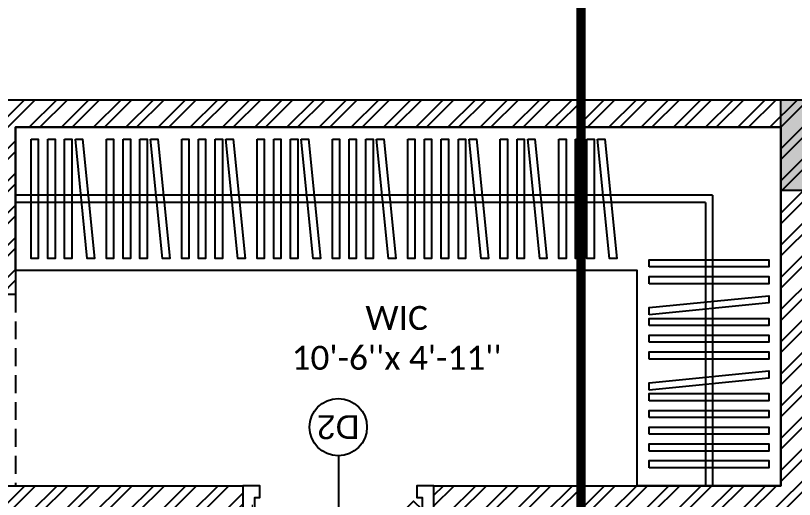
# Model space of a CAD drawing. Header units: millimetres. Extents: x -620 to 19192, y -4765 to 14690.
# Drawn here: x 5110 to 8367, y 3072 to 5097 of the extents above; entities that cross this region are included whole.
import ezdxf
from ezdxf.enums import TextEntityAlignment as Align

# ---------------------------------------------------------------- set-up
doc = ezdxf.new("R2010")
doc.units = ezdxf.units.MM
doc.header["$LTSCALE"] = 150
doc.linetypes.add('1625E_Roof Plan$0$DASHED', pattern=[0.75, 0.5, -0.25])
doc.linetypes.add('DASHED', pattern=[0.75, 0.5, -0.25])
for name, color, linetype in [('1625E_Columns$0$ad-Column', 3, 'Continuous'), ('1625E_Columns$0$ad-Column Hatch', 125, 'Continuous'), ('1625E_Roof Plan$0$ad-Primary Roof', 5, 'Continuous'), ('ad-Door', 11, 'Continuous'), ('ad-Furniture', 8, 'Continuous'), ('ad-Text main', 7, 'Continuous'), ('ad-Text Main_Door&window Label', 7, 'Continuous'), ('ad-Wall', 240, 'Continuous'), ('ad-Wall hatch', 8, 'Continuous')]:
    doc.layers.add(name, color=color, linetype=linetype)
doc.styles.add('New Text Style', font='arial.ttf', dxfattribs={"height": 100})
doc.styles.get("Standard").update_dxf_attribs({"font": 'calibril.ttf'})

# ---------------------------------------------------------------- blocks, each defined once
blk = doc.blocks.new('A$Cde641b5f')
at = {"layer": 'ad-Furniture'}
for p, q in [((-285, -285), (-3200, -285)), ((-285, -285), (-285, -1500)), ((-315, -315), (-3200, -315)), ((-315, -315), (-315, -1500))]:
    blk.add_line(p, q, dxfattribs=at)
for points in [[(0, -1500), (-600, -1500), (-600, -600), (-3200, -600), (-3200, 0), (0, 0)], [(-3135, -50), (-3105, -50), (-3105, -550), (-3135, -550)], [(-3065, -50), (-3035, -50), (-3035, -550), (-3065, -550)], [(-2995, -50), (-2965, -50), (-2965, -550), (-2995, -550)], [(-2950, -50), (-2920, -50), (-2870, -550), (-2900, -550)], [(-2820, -50), (-2790, -50), (-2790, -550), (-2820, -550)], [(-2750, -50), (-2720, -50), (-2720, -550), (-2750, -550)], [(-2680, -50), (-2650, -50), (-2650, -550), (-2680, -550)], [(-2635, -50), (-2605, -50), (-2555, -550), (-2585, -550)], [(-2505, -50), (-2475, -50), (-2475, -550), (-2505, -550)], [(-2435, -50), (-2405, -50), (-2405, -550), (-2435, -550)], [(-2365, -50), (-2335, -50), (-2335, -550), (-2365, -550)], [(-2320, -50), (-2290, -50), (-2240, -550), (-2270, -550)], [(-2190, -50), (-2160, -50), (-2160, -550), (-2190, -550)], [(-2120, -50), (-2090, -50), (-2090, -550), (-2120, -550)], [(-2050, -50), (-2020, -50), (-2020, -550), (-2050, -550)], [(-2005, -50), (-1975, -50), (-1925, -550), (-1955, -550)], [(-1875, -50), (-1845, -50), (-1845, -550), (-1875, -550)], [(-1805, -50), (-1775, -50), (-1775, -550), (-1805, -550)], [(-1735, -50), (-1705, -50), (-1705, -550), (-1735, -550)], [(-1690, -50), (-1660, -50), (-1610, -550), (-1640, -550)], [(-1560, -50), (-1530, -50), (-1530, -550), (-1560, -550)], [(-1490, -50), (-1460, -50), (-1460, -550), (-1490, -550)], [(-1420, -50), (-1390, -50), (-1390, -550), (-1420, -550)], [(-1347.7, -50), (-1317.7, -50), (-1317.7, -550), (-1347.7, -550)], [(-1302.7, -50), (-1272.7, -50), (-1222.7, -550), (-1252.7, -550)], [(-1172.7, -50), (-1142.7, -50), (-1142.7, -550), (-1172.7, -550)], [(-1102.7, -50), (-1072.7, -50), (-1072.7, -550), (-1102.7, -550)], [(-1057.7, -50), (-1027.7, -50), (-977.7, -550), (-1007.7, -550)], [(-927.7, -50), (-897.7, -50), (-897.7, -550), (-927.7, -550)], [(-857.7, -50), (-827.7, -50), (-827.7, -550), (-857.7, -550)], [(-810.5, -50), (-780.5, -50), (-780.5, -550), (-810.5, -550)], [(-765.5, -50), (-735.5, -50), (-685.5, -550), (-715.5, -550)], [(-550, -585), (-550, -555), (-50, -555), (-50, -585)], [(-550, -655), (-550, -625), (-50, -625), (-50, -655)], [(-550, -785), (-550, -755), (-50, -705), (-50, -735)], [(-550, -830), (-550, -800), (-50, -800), (-50, -830)], [(-550, -900), (-550, -870), (-50, -870), (-50, -900)], [(-550, -970), (-550, -940), (-50, -940), (-50, -970)], [(-550, -1100), (-550, -1070), (-50, -1020), (-50, -1050)], [(-550, -1145), (-550, -1115), (-50, -1115), (-50, -1145)], [(-550, -1215), (-550, -1185), (-50, -1185), (-50, -1215)], [(-550, -1285), (-550, -1255), (-50, -1255), (-50, -1285)], [(-550, -1355), (-550, -1325), (-50, -1325), (-50, -1355)], [(-550, -1425), (-550, -1395), (-50, -1395), (-50, -1425)]]:
    blk.add_lwpolyline(points, close=True, dxfattribs=at)
blk = doc.blocks.new('zw$D46D')
at = {"layer": 'ad-Furniture', "linetype": 'DASHED'}
blk.add_lwpolyline([(5110, 3930), (5110, 3130)], dxfattribs=at)
at = {"layer": 'ad-Furniture'}
blk.add_blockref('A$Cde641b5f', (8310, 4630), dxfattribs=at)
blk = doc.blocks.new('zw$3849')
at = {"layer": 'ad-Text main', "insert": (6703.8, 3747.8), "char_height": 100, "width": 1424.195, "attachment_point": 5, "bg_fill": 2}
blk.add_mtext("WIC\\P10'-6''x 4'-11''", dxfattribs=at)
blk = doc.blocks.new('*U64')
for p, q in [((463.3, 543.1), (478.2, 528.2)), ((528.5, 478), (513.6, 492.9)), ((8.3, 111.1), (41.7, 111.1)), ((25, 127.8), (25, 94.4))]:
    blk.add_line(p, q)
for points in [[(545, 595), (464.2, 514.2), (499.5, 478.8), (580.3, 559.6)], [(130.8, 180.8), (464.2, 514.2), (499.5, 478.8), (166.2, 145.5)], [(50, 100), (130.8, 180.8), (166.2, 145.5), (85.4, 64.6)], [(50, 100), (0, 100), (0, 0), (71.4, 0), (71.4, 35.7), (71.4, 50), (50, 50)], [(750, 100), (750, 50), (728.6, 50), (728.6, 35.7), (728.6, 0), (800, 0), (800, 100)]]:
    blk.add_lwpolyline(points, close=True)
for points in [[(490, 540), (462.5, 567.5), (399.7, 504.7), (407.6, 496.8), (476.2, 553.8)], [(525.4, 504.7), (552.8, 477.2), (490, 414.3), (482.2, 422.2), (539.2, 490.8)]]:
    blk.add_lwpolyline(points)
blk.add_circle((25, 111.1), 11.1)
at = {"color": 8, "linetype": 'DASHED', "lineweight": 0}
blk.add_arc((62.1, 102.1), 698.3, 358.1881, 91.8119, dxfattribs=at)
at = {"layer": 'ad-Text Main_Door&window Label'}
blk.add_line((400, -125), (400, 230), dxfattribs=at)
blk.add_circle((400.3, -245), 120, dxfattribs=at)
at = {"layer": 'ad-Text Main_Door&window Label', "style": 'New Text Style'}
blk.add_attdef('D1', text='', height=100, dxfattribs=at).set_placement((400.3, -245), align=Align.MIDDLE_CENTER)
blk = doc.blocks.new('zw$42B5')
at = {"layer": 'ad-Wall hatch', "transparency": 33554610}
h = blk.add_hatch(dxfattribs=at)
h.set_pattern_fill('ANSI32', color=256, scale=10)
h.set_pattern_definition([(45, (-1040635.14, 674820.02), (-67.351921, 67.351921), []), (45, (-1040590.24, 674820.02), (-67.351921, 67.351921), [])])
h.paths.add_polyline_path([(12120, 13620), (12120, 10220), (11890, 10220), (11890, 13390), (7240, 13390), (7240, 8645), (4245, 8645), (4245, 8875), (4445, 8875), (4445, 9370), (4560, 9370), (4560, 8760), (7010, 8760), (7010, 10500), (6360, 10500), (6360, 10615), (7010, 10615), (7010, 13390), (4560, 13390), (4560, 10615), (5560, 10615), (5560, 10500), (4445, 10500), (4445, 13390), (230, 13390), (230, 8875), (3345, 8875), (3345, 8645), (3060, 8645), (3060, 4745), (3345, 4745), (3345, 4515), (230, 4515), (230, 230), (4995, 230), (4995, 3130), (6060, 3130), (6060, 3015), (5110, 3015), (5110, 230), (8310, 230), (8310, 3015), (6860, 3015), (6860, 3130), (8310, 3130), (8310, 4630), (5110, 4630), (5110, 3930), (4995, 3930), (4995, 4515), (4245, 4515), (4245, 4745), (8540, 4745), (8540, 230), (9240, 230), (9240, 0), (0, 0), (0, 4745), (2830, 4745), (2830, 8645), (0, 8645), (0, 13620)])
at = {"layer": 'ad-Wall'}
for points in [[(4995, 3130), (6060, 3130), (6060, 3015), (5110, 3015), (5110, 230), (8310, 230), (8310, 3015), (6860, 3015), (6860, 3130), (8310, 3130), (8310, 4630), (5110, 4630), (5110, 3930), (4995, 3930)], [(4245, 4745), (8540, 4745), (8540, 230), (9240, 230), (9240, 0), (0, 0)]]:
    blk.add_lwpolyline(points, dxfattribs=at)
at = {"layer": 'ad-Door', "ltscale": 5, "rotation": 179.9999999999999}
blk.add_blockref('*U64', (6860, 3130), dxfattribs=at).add_auto_attribs({'D1': 'D2'})
blk = doc.blocks.new('1625E_Roof Plan')
at = {"layer": '1625E_Roof Plan$0$ad-Primary Roof', "linetype": '1625E_Roof Plan$0$DASHED', "ltscale": 2, "const_width": 40}
blk.add_lwpolyline([(7475, 9770), (7475, 2255)], dxfattribs=at)
blk = doc.blocks.new('1625E_Columns$0$zw$6AA0')
at = {"layer": '1625E_Columns$0$ad-Column Hatch', "transparency": 33554687}
h = blk.add_hatch(color=256, dxfattribs=at)
h.dxf.hatch_style = 1
h.paths.add_polyline_path([(0, -230), (380, -230), (380, 0), (0, 0)])
at = {"layer": '1625E_Columns$0$ad-Column'}
blk.add_lwpolyline([(0, -230), (380, -230), (380, 0), (0, 0)], close=True, dxfattribs=at)
blk = doc.blocks.new('1625E_Columns')
at = {"layer": '1625E_Columns$0$ad-Column', "xscale": -1, "rotation": 90}
blk.add_blockref('1625E_Columns$0$zw$6AA0', (8310, 4745), dxfattribs=at)

msp = doc.modelspace()

# ---------------------------------------------------------------- block references
at = {"layer": 'ad-Furniture'}
msp.add_blockref('zw$D46D', (0, 0), dxfattribs=at)

# ---------------------------------------------------------------- next in the draw order: block references
at = {"layer": 'ad-Text main'}
msp.add_blockref('zw$3849', (0, 0), dxfattribs=at)

# ---------------------------------------------------------------- next in the draw order: block references
at = {"layer": 'ad-Wall'}
msp.add_blockref('zw$42B5', (0, 0), dxfattribs=at)

# ---------------------------------------------------------------- next in the draw order: block references
for name in ['1625E_Roof Plan', '1625E_Columns']:
    msp.add_blockref(name, (0, 0))

doc.saveas('drawing.dxf')
